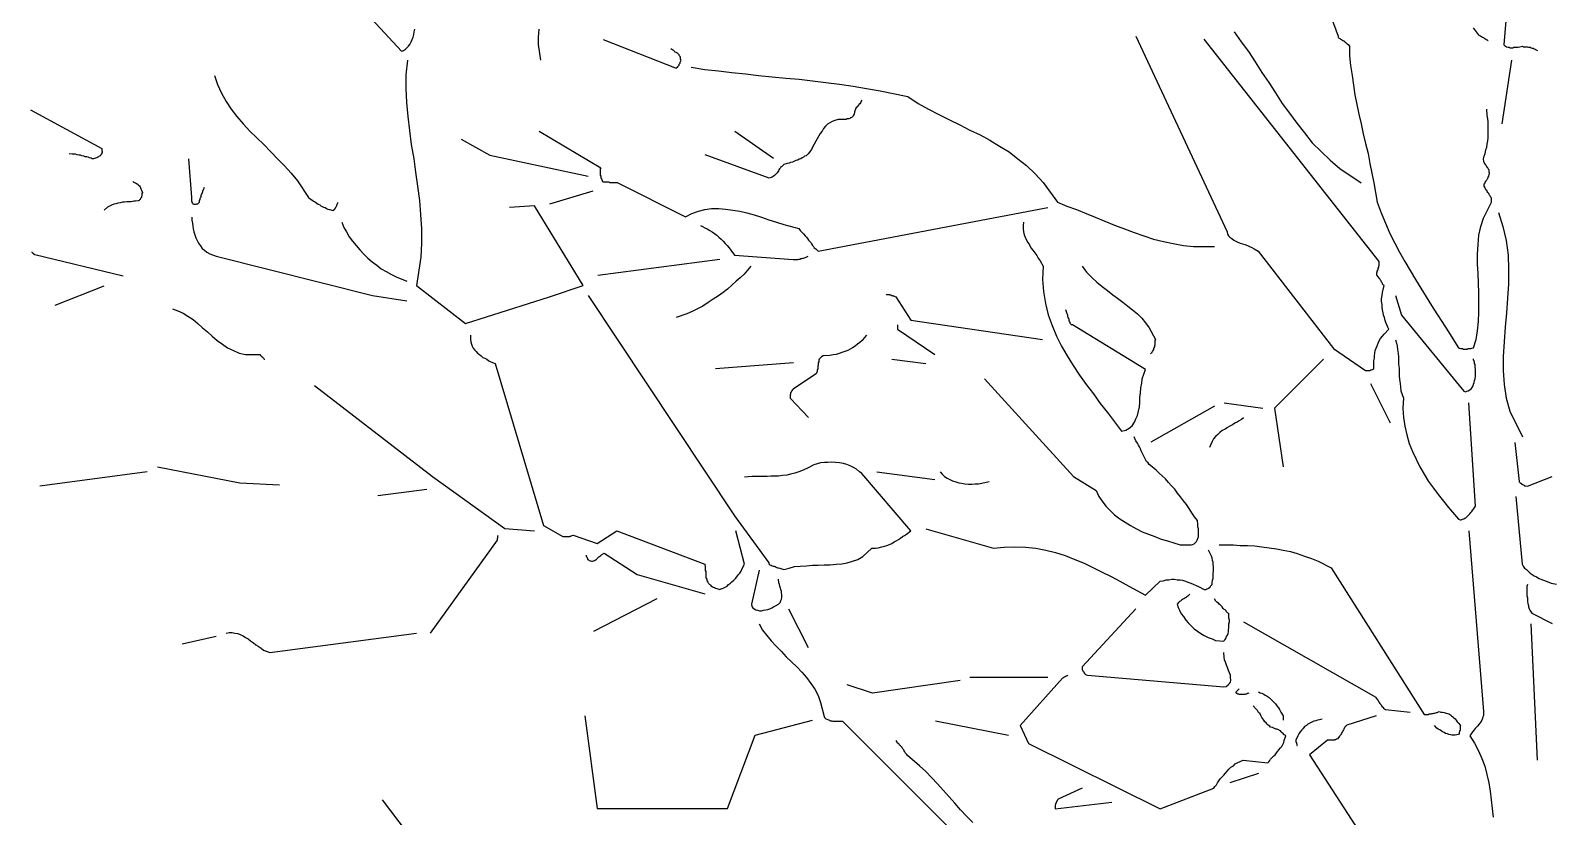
# Model space of a CAD drawing. Header units: metres. Extents: x -3.29 to 3.48, y 0 to 9.4.
# Drawn here: x -3.287 to -0.082, y 5.656 to 7.306 of the extents above; entities that cross this region are included whole.
import ezdxf

# ---------------------------------------------------------------- set-up
doc = ezdxf.new("R2010")
doc.units = ezdxf.units.M
doc.header["$LTSCALE"] = 0.2

msp = doc.modelspace()

# ---------------------------------------------------------------- linework, layer by layer
at = {"flags": 128}
for points in [[(-0.1627, 7.6334), (-0.1932, 7.2773), (-0.1922, 7.2753), (-0.1901, 7.2743), (-0.1891, 7.2733), (-0.1871, 7.2723), (-0.184, 7.2712), (-0.182, 7.2712), (-0.18, 7.2702), (-0.1769, 7.2702), (-0.1739, 7.2702), (-0.1718, 7.2712), (-0.1688, 7.2712), (-0.1657, 7.2712), (-0.1627, 7.2712), (-0.1596, 7.2723), (-0.1535, 7.2733), (-0.1525, 7.2723), (-0.1504, 7.2723), (-0.1484, 7.2723), (-0.1454, 7.2723), (-0.1433, 7.2723), (-0.1413, 7.2712), (-0.1393, 7.2712), (-0.1372, 7.2712), (-0.1352, 7.2702), (-0.1332, 7.2692), (-0.1311, 7.2692), (-0.1291, 7.2682), (-0.127, 7.2672), (-0.125, 7.2661), (-0.122, 7.2641)], [(-2.7835, 7.5612), (-2.5078, 7.2631), (-2.5037, 7.2641), (-2.4997, 7.2672), (-2.4966, 7.2702), (-2.4936, 7.2733), (-2.4905, 7.2773), (-2.4875, 7.2824), (-2.4854, 7.2875), (-2.4834, 7.2926), (-2.4824, 7.2977), (-2.4814, 7.3038), (-2.4803, 7.3089)], [(-0.6052, 7.4696), (-0.5411, 7.2946), (-0.5411, 7.2926), (-0.5401, 7.2916), (-0.5391, 7.2906), (-0.5371, 7.2895), (-0.5361, 7.2885), (-0.534, 7.2875), (-0.533, 7.2865), (-0.531, 7.2855), (-0.5289, 7.2845), (-0.5269, 7.2834), (-0.5259, 7.2814), (-0.5238, 7.2804), (-0.5218, 7.2784), (-0.5198, 7.2773), (-0.5167, 7.2733), (-0.5167, 7.2529), (-0.5147, 7.2326), (-0.5116, 7.2122), (-0.5086, 7.1919), (-0.5055, 7.1715), (-0.5015, 7.1512), (-0.4974, 7.1308), (-0.4923, 7.1105), (-0.4882, 7.0891), (-0.4831, 7.0688), (-0.4781, 7.0484), (-0.474, 7.0271), (-0.4699, 7.0067), (-0.4658, 6.9864), (-0.4587, 6.9457), (-0.4506, 6.9233), (-0.4414, 6.9019), (-0.4323, 6.8805), (-0.4221, 6.8602), (-0.4119, 6.8409), (-0.4007, 6.8215), (-0.3895, 6.8022), (-0.3784, 6.7839), (-0.3672, 6.7656), (-0.356, 6.7473), (-0.3448, 6.7289), (-0.3336, 6.7117), (-0.3214, 6.6933), (-0.3102, 6.676), (-0.2878, 6.6404), (-0.2868, 6.6394), (-0.2858, 6.6394), (-0.2837, 6.6384), (-0.2817, 6.6384), (-0.2797, 6.6384), (-0.2776, 6.6374), (-0.2756, 6.6374), (-0.2736, 6.6374), (-0.2715, 6.6374), (-0.2695, 6.6374), (-0.2675, 6.6384), (-0.2654, 6.6384), (-0.2624, 6.6384), (-0.2603, 6.6394), (-0.2563, 6.6404), (-0.2512, 6.6577), (-0.2481, 6.676), (-0.2461, 6.6954), (-0.2451, 6.7147), (-0.2451, 6.7351), (-0.2451, 6.7554), (-0.2461, 6.7758), (-0.2471, 6.7961), (-0.2481, 6.8164), (-0.2481, 6.8368), (-0.2471, 6.8571), (-0.2451, 6.8765), (-0.241, 6.8948), (-0.2359, 6.9121), (-0.2186, 6.9457), (-0.2186, 6.9477), (-0.2186, 6.9497), (-0.2186, 6.9518), (-0.2186, 6.9538), (-0.2196, 6.9558), (-0.2207, 6.9569), (-0.2217, 6.9589), (-0.2227, 6.9609), (-0.2237, 6.9619), (-0.2247, 6.964), (-0.2268, 6.966), (-0.2278, 6.968), (-0.2288, 6.9701), (-0.2308, 6.9721), (-0.2329, 6.9772), (-0.2339, 6.9792), (-0.2339, 6.9803), (-0.2339, 6.9823), (-0.2339, 6.9843), (-0.2329, 6.9853), (-0.2318, 6.9864), (-0.2318, 6.9884), (-0.2308, 6.9894), (-0.2298, 6.9914), (-0.2288, 6.9925), (-0.2278, 6.9945), (-0.2268, 6.9955), (-0.2257, 6.9986), (-0.2247, 7.0006), (-0.2227, 7.0067), (-0.2237, 7.0087), (-0.2237, 7.0108), (-0.2237, 7.0128), (-0.2247, 7.0148), (-0.2257, 7.0159), (-0.2268, 7.0179), (-0.2278, 7.0189), (-0.2288, 7.0209), (-0.2298, 7.022), (-0.2308, 7.024), (-0.2318, 7.025), (-0.2329, 7.0271), (-0.2339, 7.0291), (-0.2349, 7.0311), (-0.2359, 7.0372), (-0.2339, 7.0423), (-0.2318, 7.0484), (-0.2308, 7.0555), (-0.2288, 7.0616), (-0.2278, 7.0677), (-0.2268, 7.0749), (-0.2257, 7.081), (-0.2257, 7.0881), (-0.2257, 7.0942), (-0.2257, 7.1013), (-0.2257, 7.1074), (-0.2257, 7.1146), (-0.2268, 7.1207), (-0.2278, 7.1278), (-0.2288, 7.141)], [(-2.2199, 7.3089), (-2.2209, 7.2926), (-2.2209, 7.2773), (-2.2158, 7.2438)], [(-0.2573, 7.3119), (-0.2471, 7.2977), (-0.2451, 7.2967), (-0.243, 7.2957), (-0.241, 7.2946), (-0.24, 7.2936), (-0.2379, 7.2926), (-0.2359, 7.2916), (-0.2339, 7.2906), (-0.2329, 7.2895), (-0.2308, 7.2885), (-0.2298, 7.2875), (-0.2288, 7.2865), (-0.2278, 7.2865), (-0.2268, 7.2855), (-0.2257, 7.2855)], [(-2.0846, 7.2875), (-1.9309, 7.2275), (-1.9299, 7.2285), (-1.9289, 7.2295), (-1.9279, 7.2295), (-1.9279, 7.2305), (-1.9269, 7.2316), (-1.9258, 7.2326), (-1.9248, 7.2336), (-1.9248, 7.2356), (-1.9238, 7.2366), (-1.9228, 7.2377), (-1.9228, 7.2397), (-1.9208, 7.2438), (-1.9218, 7.2458), (-1.9218, 7.2478), (-1.9218, 7.2499), (-1.9228, 7.2519), (-1.9238, 7.2529), (-1.9248, 7.255), (-1.9258, 7.256), (-1.9279, 7.258), (-1.9289, 7.259), (-1.9309, 7.26), (-1.933, 7.2611), (-1.935, 7.2631), (-1.936, 7.2641), (-1.9381, 7.2651), (-1.9421, 7.2682)], [(-0.9654, 7.2946), (-0.7741, 6.8836), (-0.7731, 6.8785), (-0.7711, 6.8755), (-0.768, 6.8724), (-0.764, 6.8694), (-0.7599, 6.8663), (-0.7558, 6.8643), (-0.7517, 6.8622), (-0.7467, 6.8602), (-0.7416, 6.8582), (-0.7365, 6.8571), (-0.7314, 6.8551), (-0.7273, 6.8531), (-0.7222, 6.851), (-0.7172, 6.848), (-0.709, 6.8429), (-0.5503, 6.6384), (-0.4831, 6.5926), (-0.4821, 6.5926), (-0.4811, 6.5926), (-0.4801, 6.5926), (-0.4791, 6.5926), (-0.4781, 6.5926), (-0.476, 6.5926), (-0.475, 6.5926), (-0.474, 6.5926), (-0.472, 6.5936), (-0.4709, 6.5936), (-0.4689, 6.5946), (-0.4658, 6.5957), (-0.4658, 6.6008), (-0.4658, 6.6069), (-0.4658, 6.613), (-0.4648, 6.6181), (-0.4648, 6.6231), (-0.4638, 6.6292), (-0.4628, 6.6343), (-0.4608, 6.6394), (-0.4587, 6.6445), (-0.4567, 6.6496), (-0.4547, 6.6547), (-0.4516, 6.6598), (-0.4475, 6.6649), (-0.4445, 6.6689), (-0.4343, 6.6791), (-0.4363, 6.6832), (-0.4384, 6.6883), (-0.4404, 6.6933), (-0.4424, 6.6974), (-0.4435, 6.7035), (-0.4455, 6.7086), (-0.4465, 6.7137), (-0.4475, 6.7198), (-0.4486, 6.7249), (-0.4486, 6.731), (-0.4496, 6.7371), (-0.4496, 6.7432), (-0.4486, 6.7503), (-0.4475, 6.7564), (-0.4445, 6.7707), (-0.4455, 6.7717), (-0.4465, 6.7727), (-0.4475, 6.7737), (-0.4475, 6.7758), (-0.4486, 6.7768), (-0.4496, 6.7778), (-0.4506, 6.7798), (-0.4506, 6.7808), (-0.4516, 6.7819), (-0.4526, 6.7839), (-0.4536, 6.7849), (-0.4547, 6.7859), (-0.4557, 6.788), (-0.4567, 6.789), (-0.4587, 6.792), (-0.4597, 6.793), (-0.4597, 6.7941), (-0.4597, 6.7961), (-0.4597, 6.7981), (-0.4587, 6.7992), (-0.4587, 6.8012), (-0.4577, 6.8032), (-0.4567, 6.8053), (-0.4567, 6.8073), (-0.4557, 6.8093), (-0.4557, 6.8114), (-0.4547, 6.8134), (-0.4547, 6.8154), (-0.4547, 6.8175), (-0.4547, 6.8215), (-0.8219, 7.2885)], [(-0.7589, 7.3038), (-0.7446, 7.2824), (-0.7294, 7.2621), (-0.7151, 7.2407), (-0.7009, 7.2183), (-0.6866, 7.197), (-0.6724, 7.1756), (-0.6581, 7.1532), (-0.6429, 7.1329), (-0.6276, 7.1115), (-0.6113, 7.0912), (-0.5951, 7.0708), (-0.5767, 7.0525), (-0.5574, 7.0342), (-0.5371, 7.0169), (-0.4923, 6.9864)], [(-2.4956, 7.2438), (-2.4987, 7.2132), (-2.4987, 7.1848), (-2.4976, 7.1552), (-2.4946, 7.1257), (-2.4915, 7.0962), (-2.4875, 7.0667), (-2.4824, 7.0372), (-2.4783, 7.0087), (-2.4742, 6.9792), (-2.4702, 6.9497), (-2.4681, 6.9202), (-2.4661, 6.8897), (-2.4661, 6.8602), (-2.4671, 6.8307), (-2.4763, 6.7707), (-2.3735, 6.6913), (-2.1975, 6.7473), (-2.1263, 6.7707), (-2.229, 6.9385), (-2.2809, 6.9345)], [(-0.1769, 7.2438), (-0.1973, 7.1105)], [(-2.9005, 7.2122), (-2.8944, 7.1929), (-2.8863, 7.1746), (-2.8761, 7.1573), (-2.8659, 7.141), (-2.8537, 7.1257), (-2.8405, 7.1105), (-2.8263, 7.0952), (-2.812, 7.081), (-2.7968, 7.0667), (-2.7825, 7.0515), (-2.7683, 7.0372), (-2.754, 7.022), (-2.7398, 7.0067), (-2.7266, 6.9904), (-2.7032, 6.9558), (-2.7001, 6.9528), (-2.696, 6.9507), (-2.693, 6.9477), (-2.6889, 6.9457), (-2.6859, 6.9436), (-2.6828, 6.9416), (-2.6798, 6.9406), (-2.6777, 6.9385), (-2.6747, 6.9365), (-2.6716, 6.9355), (-2.6686, 6.9345), (-2.6655, 6.9324), (-2.6625, 6.9314), (-2.6594, 6.9304), (-2.6513, 6.9284), (-2.6503, 6.9294), (-2.6492, 6.9304), (-2.6492, 6.9314), (-2.6482, 6.9314), (-2.6472, 6.9324), (-2.6472, 6.9335), (-2.6462, 6.9345), (-2.6462, 6.9355), (-2.6452, 6.9365), (-2.6441, 6.9385), (-2.6441, 6.9396), (-2.6431, 6.9416), (-2.6411, 6.9457)], [(-1.8994, 7.2295), (-1.8709, 7.2244), (-1.8424, 7.2214), (-1.8139, 7.2183), (-1.7854, 7.2153), (-1.758, 7.2122), (-1.7295, 7.2092), (-1.701, 7.2061), (-1.6725, 7.2041), (-1.645, 7.201), (-1.6166, 7.197), (-1.5881, 7.1939), (-1.5596, 7.1898), (-1.5311, 7.1848), (-1.5026, 7.1797), (-1.4446, 7.1675), (-1.4232, 7.1532), (-1.4009, 7.141), (-1.3795, 7.1298), (-1.3571, 7.1186), (-1.3357, 7.1084), (-1.3144, 7.0973), (-1.293, 7.0871), (-1.2727, 7.0759), (-1.2523, 7.0637), (-1.232, 7.0515), (-1.2137, 7.0372), (-1.1953, 7.023), (-1.177, 7.0057), (-1.1607, 6.9874), (-1.1302, 6.9457), (-1.1109, 6.9375), (-1.0905, 6.9304), (-1.0702, 6.9223), (-1.0509, 6.9141), (-1.0305, 6.906), (-1.0102, 6.8978), (-0.9898, 6.8897), (-0.9695, 6.8826), (-0.9491, 6.8755), (-0.9288, 6.8683), (-0.9074, 6.8632), (-0.8871, 6.8592), (-0.8657, 6.8551), (-0.8443, 6.8531), (-0.8006, 6.8531)], [(-1.5413, 7.1603), (-1.5423, 7.1583), (-1.5433, 7.1563), (-1.5433, 7.1552), (-1.5443, 7.1542), (-1.5453, 7.1522), (-1.5474, 7.1512), (-1.5484, 7.1491), (-1.5494, 7.1481), (-1.5504, 7.1461), (-1.5525, 7.1451), (-1.5535, 7.143), (-1.5545, 7.141), (-1.5555, 7.139), (-1.5565, 7.1359), (-1.5575, 7.1308), (-1.5586, 7.1288), (-1.5596, 7.1268), (-1.5616, 7.1247), (-1.5626, 7.1237), (-1.5647, 7.1227), (-1.5667, 7.1217), (-1.5687, 7.1207), (-1.5718, 7.1207), (-1.5738, 7.1196), (-1.5769, 7.1196), (-1.5789, 7.1196), (-1.582, 7.1196), (-1.584, 7.1196), (-1.587, 7.1196), (-1.5911, 7.1196), (-1.5982, 7.1176), (-1.6033, 7.1156), (-1.6084, 7.1125), (-1.6135, 7.1095), (-1.6176, 7.1054), (-1.6216, 7.1003), (-1.6247, 7.0952), (-1.6288, 7.0901), (-1.6318, 7.085), (-1.6349, 7.0789), (-1.6379, 7.0739), (-1.641, 7.0677), (-1.644, 7.0627), (-1.6471, 7.0566), (-1.6542, 7.0474), (-1.6562, 7.0454), (-1.6583, 7.0433), (-1.6613, 7.0423), (-1.6634, 7.0403), (-1.6664, 7.0393), (-1.6695, 7.0372), (-1.6725, 7.0362), (-1.6756, 7.0342), (-1.6796, 7.0332), (-1.6827, 7.0321), (-1.6868, 7.0301), (-1.6908, 7.0291), (-1.6939, 7.0281), (-1.6979, 7.0271), (-1.7051, 7.025), (-1.7071, 7.023), (-1.7091, 7.0209), (-1.7112, 7.0199), (-1.7122, 7.0179), (-1.7142, 7.0159), (-1.7152, 7.0138), (-1.7163, 7.0118), (-1.7173, 7.0098), (-1.7193, 7.0077), (-1.7213, 7.0057), (-1.7224, 7.0037), (-1.7244, 7.0016), (-1.7275, 6.9996), (-1.7295, 6.9986), (-1.7356, 6.9965), (-1.8699, 7.0454)], [(-3.2872, 7.14), (-3.1376, 7.0586), (-3.1376, 7.0555), (-3.1376, 7.0545), (-3.1366, 7.0525), (-3.1366, 7.0505), (-3.1376, 7.0494), (-3.1376, 7.0474), (-3.1386, 7.0464), (-3.1396, 7.0443), (-3.1406, 7.0433), (-3.1427, 7.0423), (-3.1447, 7.0413), (-3.1457, 7.0403), (-3.1478, 7.0393), (-3.1508, 7.0382), (-3.1549, 7.0372), (-3.1579, 7.0372), (-3.16, 7.0382), (-3.163, 7.0393), (-3.1661, 7.0403), (-3.1691, 7.0413), (-3.1722, 7.0413), (-3.1752, 7.0423), (-3.1793, 7.0433), (-3.1824, 7.0443), (-3.1854, 7.0443), (-3.1895, 7.0454), (-3.1925, 7.0464), (-3.1966, 7.0464), (-3.1997, 7.0464), (-3.2058, 7.0474)], [(-2.2189, 7.0952), (-2.0897, 7.0179), (-2.0907, 7.0159), (-2.0907, 7.0148), (-2.0907, 7.0128), (-2.0907, 7.0118), (-2.0907, 7.0098), (-2.0907, 7.0077), (-2.0907, 7.0067), (-2.0907, 7.0047), (-2.0907, 7.0026), (-2.0897, 7.0006), (-2.0897, 6.9986), (-2.0897, 6.9975), (-2.0886, 6.9955), (-2.0876, 6.9935), (-2.0856, 6.9894), (-2.0846, 6.9884), (-2.0835, 6.9884), (-2.0815, 6.9884), (-2.0805, 6.9884), (-2.0785, 6.9884), (-2.0764, 6.9884), (-2.0744, 6.9884), (-2.0724, 6.9884), (-2.0703, 6.9874), (-2.0683, 6.9874), (-2.0663, 6.9874), (-2.0642, 6.9874), (-2.0612, 6.9874), (-2.0591, 6.9874), (-2.0551, 6.9874), (-1.9116, 6.9151), (-1.8984, 6.9223), (-1.8841, 6.9273), (-1.8709, 6.9304), (-1.8567, 6.9324), (-1.8414, 6.9324), (-1.8272, 6.9314), (-1.8119, 6.9294), (-1.7977, 6.9273), (-1.7824, 6.9233), (-1.7671, 6.9192), (-1.7519, 6.9141), (-1.7366, 6.909), (-1.7203, 6.9039), (-1.7051, 6.8989), (-1.6735, 6.8907), (-1.6705, 6.8866), (-1.6664, 6.8826), (-1.6634, 6.8795), (-1.6603, 6.8755), (-1.6572, 6.8724), (-1.6552, 6.8694), (-1.6532, 6.8663), (-1.6501, 6.8632), (-1.6481, 6.8612), (-1.6471, 6.8582), (-1.645, 6.8551), (-1.643, 6.8531), (-1.641, 6.85), (-1.6379, 6.848), (-1.6328, 6.8429), (-1.1506, 6.9345)], [(-1.8078, 7.0952), (-1.7264, 7.0382)], [(-2.3827, 7.0779), (-2.3226, 7.0443), (-2.1161, 7.0006)], [(-2.9555, 7.0372), (-2.9494, 6.9558), (-2.9494, 6.9528), (-2.9494, 6.9507), (-2.9494, 6.9487), (-2.9484, 6.9467), (-2.9484, 6.9457), (-2.9473, 6.9436), (-2.9463, 6.9426), (-2.9453, 6.9426), (-2.9443, 6.9416), (-2.9422, 6.9416), (-2.9412, 6.9416), (-2.9392, 6.9416), (-2.9382, 6.9426), (-2.9361, 6.9426), (-2.9321, 6.9457), (-2.9321, 6.9467), (-2.9321, 6.9477), (-2.9321, 6.9497), (-2.9311, 6.9518), (-2.9311, 6.9538), (-2.93, 6.9548), (-2.929, 6.9569), (-2.929, 6.9599), (-2.928, 6.9619), (-2.927, 6.964), (-2.926, 6.966), (-2.925, 6.968), (-2.925, 6.9701), (-2.9239, 6.9721), (-2.9219, 6.9772)], [(-3.0725, 6.9894), (-3.0715, 6.9884), (-3.0704, 6.9884), (-3.0694, 6.9874), (-3.0674, 6.9864), (-3.0664, 6.9864), (-3.0643, 6.9853), (-3.0633, 6.9843), (-3.0613, 6.9833), (-3.0603, 6.9813), (-3.0582, 6.9803), (-3.0572, 6.9782), (-3.0562, 6.9762), (-3.0552, 6.9741), (-3.0542, 6.9711), (-3.0521, 6.966), (-3.0531, 6.964), (-3.0531, 6.963), (-3.0531, 6.9619), (-3.0531, 6.9599), (-3.0531, 6.9589), (-3.0542, 6.9579), (-3.0542, 6.9569), (-3.0542, 6.9558), (-3.0552, 6.9548), (-3.0562, 6.9538), (-3.0562, 6.9528), (-3.0572, 6.9518), (-3.0582, 6.9507), (-3.0593, 6.9497), (-3.0613, 6.9487), (-3.0664, 6.9477), (-3.0704, 6.9477), (-3.0755, 6.9467), (-3.0796, 6.9467), (-3.0847, 6.9467), (-3.0898, 6.9457), (-3.0938, 6.9457), (-3.0989, 6.9446), (-3.104, 6.9436), (-3.1081, 6.9426), (-3.1122, 6.9416), (-3.1172, 6.9396), (-3.1213, 6.9375), (-3.1254, 6.9355), (-3.1325, 6.9294)], [(-2.1059, 6.9691), (-2.1975, 6.9416)], [(-0.2044, 6.9243), (-0.1952, 6.8948), (-0.1881, 6.8653), (-0.184, 6.8348), (-0.183, 6.8053), (-0.183, 6.7747), (-0.185, 6.7442), (-0.1871, 6.7137), (-0.1901, 6.6832), (-0.1922, 6.6526), (-0.1942, 6.6221), (-0.1942, 6.5926), (-0.1922, 6.5631), (-0.1881, 6.5346), (-0.18, 6.5072), (-0.1535, 6.4532)], [(-2.9484, 6.9141), (-2.9484, 6.908), (-2.9473, 6.9019), (-2.9463, 6.8958), (-2.9453, 6.8897), (-2.9443, 6.8836), (-2.9422, 6.8775), (-2.9402, 6.8714), (-2.9372, 6.8653), (-2.9341, 6.8602), (-2.93, 6.8541), (-2.927, 6.849), (-2.9219, 6.8449), (-2.9168, 6.8409), (-2.9107, 6.8378), (-2.8975, 6.8327), (-2.5689, 6.7503), (-2.4966, 6.7391)], [(-2.633, 6.9039), (-2.6289, 6.8928), (-2.6238, 6.8836), (-2.6177, 6.8734), (-2.6106, 6.8643), (-2.6034, 6.8551), (-2.5953, 6.846), (-2.5872, 6.8368), (-2.579, 6.8287), (-2.5699, 6.8205), (-2.5597, 6.8134), (-2.5505, 6.8063), (-2.5404, 6.8002), (-2.5292, 6.7941), (-2.519, 6.789), (-2.4966, 6.7798)], [(-1.8801, 6.8968), (-1.876, 6.8948), (-1.8709, 6.8917), (-1.8658, 6.8897), (-1.8607, 6.8866), (-1.8556, 6.8836), (-1.8506, 6.8805), (-1.8455, 6.8765), (-1.8414, 6.8724), (-1.8363, 6.8683), (-1.8322, 6.8643), (-1.8282, 6.8592), (-1.8241, 6.8551), (-1.82, 6.85), (-1.816, 6.8449), (-1.8088, 6.8348), (-1.6857, 6.8256), (-1.6847, 6.8256), (-1.6837, 6.8256), (-1.6817, 6.8256), (-1.6796, 6.8256), (-1.6776, 6.8256), (-1.6756, 6.8256), (-1.6735, 6.8266), (-1.6715, 6.8266), (-1.6695, 6.8276), (-1.6674, 6.8276), (-1.6654, 6.8287), (-1.6634, 6.8287), (-1.6603, 6.8297), (-1.6583, 6.8307), (-1.6542, 6.8327)], [(-1.2014, 6.9039), (-1.2025, 6.8968), (-1.2025, 6.8897), (-1.2014, 6.8836), (-1.2004, 6.8775), (-1.1984, 6.8724), (-1.1953, 6.8663), (-1.1923, 6.8612), (-1.1892, 6.8561), (-1.1862, 6.85), (-1.1821, 6.8449), (-1.178, 6.8398), (-1.174, 6.8337), (-1.1709, 6.8287), (-1.1669, 6.8226), (-1.1607, 6.8114), (-1.1618, 6.7839), (-1.1597, 6.7585), (-1.1557, 6.733), (-1.1496, 6.7096), (-1.1414, 6.6872), (-1.1323, 6.6649), (-1.1221, 6.6435), (-1.1099, 6.6231), (-1.0977, 6.6028), (-1.0844, 6.5824), (-1.0702, 6.5631), (-1.0549, 6.5438), (-1.0407, 6.5234), (-1.0254, 6.5041), (-0.9959, 6.4654), (-0.9868, 6.4675), (-0.9796, 6.4715), (-0.9735, 6.4766), (-0.9685, 6.4838), (-0.9654, 6.4909), (-0.9624, 6.498), (-0.9603, 6.5072), (-0.9583, 6.5163), (-0.9573, 6.5255), (-0.9573, 6.5356), (-0.9562, 6.5458), (-0.9552, 6.556), (-0.9532, 6.5662), (-0.9522, 6.5753), (-0.9451, 6.5946), (-1.0987, 6.6883), (-1.1007, 6.6883), (-1.1017, 6.6893), (-1.1028, 6.6903), (-1.1038, 6.6923), (-1.1038, 6.6933), (-1.1048, 6.6954), (-1.1058, 6.6974), (-1.1058, 6.6994), (-1.1068, 6.7015), (-1.1078, 6.7035), (-1.1089, 6.7066), (-1.1089, 6.7086), (-1.1099, 6.7117), (-1.1109, 6.7137), (-1.1129, 6.7198)], [(-3.2841, 6.8419), (-3.2841, 6.8409), (-3.2831, 6.8398), (-3.2821, 6.8388), (-3.2811, 6.8388), (-3.2811, 6.8378), (-3.28, 6.8368), (-3.279, 6.8358), (-3.278, 6.8358), (-3.0928, 6.791)], [(-1.8394, 6.8256), (-2.0958, 6.792)], [(-1.7743, 6.8114), (-1.7814, 6.8032), (-1.7885, 6.7951), (-1.7966, 6.7869), (-1.8048, 6.7798), (-1.8139, 6.7717), (-1.8231, 6.7635), (-1.8322, 6.7564), (-1.8424, 6.7493), (-1.8536, 6.7422), (-1.8638, 6.7351), (-1.875, 6.7279), (-1.8862, 6.7218), (-1.8974, 6.7167), (-1.9086, 6.7117), (-1.9309, 6.7035)], [(-1.0783, 6.8114), (-1.0692, 6.7992), (-1.058, 6.788), (-1.0478, 6.7778), (-1.0366, 6.7686), (-1.0254, 6.7605), (-1.0142, 6.7513), (-1.0041, 6.7442), (-0.9929, 6.7361), (-0.9827, 6.7279), (-0.9725, 6.7198), (-0.9624, 6.7117), (-0.9532, 6.7025), (-0.9451, 6.6923), (-0.9379, 6.6821), (-0.9247, 6.6577), (-0.9257, 6.6557), (-0.9257, 6.6537), (-0.9257, 6.6516), (-0.9257, 6.6486), (-0.9257, 6.6465), (-0.9267, 6.6445), (-0.9267, 6.6425), (-0.9278, 6.6404), (-0.9288, 6.6384), (-0.9288, 6.6364), (-0.9298, 6.6343), (-0.9308, 6.6323), (-0.9318, 6.6313), (-0.9328, 6.6292), (-0.9349, 6.6272)], [(-3.1335, 6.7696), (-3.2363, 6.7289)], [(-2.1161, 6.7503), (-1.8088, 6.2874), (-1.7366, 6.1887), (-1.7366, 6.1867), (-1.7356, 6.1856), (-1.7346, 6.1846), (-1.7325, 6.1836), (-1.7315, 6.1836), (-1.7295, 6.1826), (-1.7275, 6.1816), (-1.7254, 6.1816), (-1.7234, 6.1806), (-1.7213, 6.1795), (-1.7183, 6.1785), (-1.7163, 6.1785), (-1.7132, 6.1775), (-1.7112, 6.1765), (-1.7051, 6.1745), (-1.6939, 6.1775), (-1.6827, 6.1806), (-1.6705, 6.1816), (-1.6572, 6.1826), (-1.645, 6.1836), (-1.6328, 6.1836), (-1.6206, 6.1846), (-1.6074, 6.1846), (-1.5952, 6.1856), (-1.583, 6.1867), (-1.5718, 6.1887), (-1.5606, 6.1918), (-1.5494, 6.1958), (-1.5392, 6.2019), (-1.5199, 6.2192), (-1.5128, 6.2192), (-1.5067, 6.2202), (-1.4995, 6.2223), (-1.4934, 6.2233), (-1.4884, 6.2253), (-1.4833, 6.2274), (-1.4782, 6.2294), (-1.4731, 6.2324), (-1.469, 6.2345), (-1.4639, 6.2375), (-1.4599, 6.2406), (-1.4558, 6.2436), (-1.4517, 6.2457), (-1.4477, 6.2487), (-1.4385, 6.2558), (-1.5413, 6.3759), (-1.5463, 6.38), (-1.5525, 6.3851), (-1.5586, 6.3891), (-1.5657, 6.3922), (-1.5728, 6.3952), (-1.5799, 6.3973), (-1.5881, 6.3983), (-1.5962, 6.3993), (-1.6043, 6.4003), (-1.6125, 6.3993), (-1.6196, 6.3993), (-1.6277, 6.3983), (-1.6349, 6.3963), (-1.642, 6.3942), (-1.6542, 6.3881), (-1.6644, 6.383), (-1.6735, 6.38), (-1.6817, 6.3769), (-1.6908, 6.3749), (-1.699, 6.3729), (-1.7081, 6.3718), (-1.7163, 6.3708), (-1.7244, 6.3708), (-1.7325, 6.3708), (-1.7397, 6.3698), (-1.7478, 6.3698), (-1.7559, 6.3698), (-1.7641, 6.3698), (-1.7722, 6.3698), (-1.7875, 6.3688)], [(-1.4904, 6.7534), (-1.4894, 6.7523), (-1.4884, 6.7523), (-1.4873, 6.7523), (-1.4863, 6.7523), (-1.4853, 6.7523), (-1.4833, 6.7523), (-1.4823, 6.7513), (-1.4812, 6.7513), (-1.4802, 6.7513), (-1.4782, 6.7503), (-1.4772, 6.7503), (-1.4761, 6.7493), (-1.4741, 6.7493), (-1.4731, 6.7483), (-1.47, 6.7473), (-1.4385, 6.6984), (-1.1618, 6.6577)], [(-0.4201, 6.7503), (-0.4079, 6.7086), (-0.2766, 6.5489), (-0.2736, 6.5478), (-0.2705, 6.5489), (-0.2675, 6.5499), (-0.2644, 6.5519), (-0.2613, 6.554), (-0.2593, 6.557), (-0.2573, 6.5601), (-0.2563, 6.5641), (-0.2552, 6.5672), (-0.2542, 6.5712), (-0.2532, 6.5753), (-0.2522, 6.5804), (-0.2522, 6.5845), (-0.2522, 6.5875), (-0.2522, 6.5957), (-0.2532, 6.5977), (-0.2532, 6.5997), (-0.2532, 6.6018), (-0.2532, 6.6028), (-0.2532, 6.6048), (-0.2542, 6.6069), (-0.2542, 6.6089), (-0.2542, 6.6099), (-0.2552, 6.6119), (-0.2552, 6.613), (-0.2563, 6.614), (-0.2563, 6.615), (-0.2563, 6.616), (-0.2563, 6.617)], [(-2.9891, 6.7218), (-2.9779, 6.7178), (-2.9667, 6.7127), (-2.9565, 6.7066), (-2.9453, 6.6994), (-2.9361, 6.6913), (-2.926, 6.6821), (-2.9158, 6.674), (-2.9056, 6.6649), (-2.8954, 6.6557), (-2.8843, 6.6476), (-2.8731, 6.6404), (-2.8609, 6.6343), (-2.8486, 6.6292), (-2.8354, 6.6262), (-2.8049, 6.6262), (-2.8049, 6.6252), (-2.8039, 6.6242), (-2.8029, 6.6231), (-2.8018, 6.6221), (-2.8008, 6.6211), (-2.7998, 6.6211), (-2.7998, 6.6201), (-2.7988, 6.6191), (-2.7978, 6.6181), (-2.7968, 6.617), (-2.7957, 6.616), (-2.7947, 6.616)], [(-2.3633, 6.6669), (-2.3633, 6.6659), (-2.3633, 6.6649), (-2.3633, 6.6638), (-2.3633, 6.6628), (-2.3633, 6.6618), (-2.3633, 6.6608), (-2.3633, 6.6598), (-2.3633, 6.6587), (-2.3633, 6.6577), (-2.3623, 6.6526), (-2.3613, 6.6476), (-2.3593, 6.6435), (-2.3572, 6.6394), (-2.3542, 6.6353), (-2.3511, 6.6323), (-2.3481, 6.6292), (-2.344, 6.6262), (-2.341, 6.6231), (-2.3369, 6.6201), (-2.3328, 6.6181), (-2.3287, 6.616), (-2.3247, 6.613), (-2.3206, 6.6109), (-2.3114, 6.6069), (-2.2097, 6.267), (-2.169, 6.2436), (-2.168, 6.2436), (-2.167, 6.2436), (-2.166, 6.2436), (-2.1639, 6.2436), (-2.1629, 6.2436), (-2.1619, 6.2436), (-2.1599, 6.2436), (-2.1588, 6.2436), (-2.1578, 6.2436), (-2.1558, 6.2436), (-2.1548, 6.2436), (-2.1537, 6.2447), (-2.1517, 6.2447), (-2.1507, 6.2457), (-2.1476, 6.2467), (-2.0968, 6.2294), (-2.0561, 6.2558), (-1.8709, 6.1856), (-1.8709, 6.1836), (-1.8699, 6.1826), (-1.8699, 6.1806), (-1.8699, 6.1785), (-1.8699, 6.1765), (-1.8699, 6.1745), (-1.8699, 6.1724), (-1.8689, 6.1704), (-1.8689, 6.1684), (-1.8689, 6.1663), (-1.8689, 6.1643), (-1.8689, 6.1622), (-1.8689, 6.1592), (-1.8689, 6.1572), (-1.8668, 6.1541), (-1.8668, 6.1521), (-1.8658, 6.15), (-1.8648, 6.148), (-1.8638, 6.147), (-1.8628, 6.145), (-1.8617, 6.1439), (-1.8607, 6.1429), (-1.8587, 6.1419), (-1.8577, 6.1399), (-1.8556, 6.1388), (-1.8536, 6.1378), (-1.8506, 6.1368), (-1.8485, 6.1358), (-1.8455, 6.1348), (-1.8394, 6.1327), (-1.8363, 6.1338), (-1.8322, 6.1358), (-1.8282, 6.1378), (-1.8241, 6.1399), (-1.8211, 6.1429), (-1.817, 6.146), (-1.8139, 6.149), (-1.8099, 6.1521), (-1.8068, 6.1561), (-1.8038, 6.1592), (-1.8007, 6.1633), (-1.7977, 6.1673), (-1.7946, 6.1714), (-1.7926, 6.1765), (-1.7875, 6.1856), (-1.8058, 6.2558)], [(-1.5311, 6.6669), (-1.5362, 6.6608), (-1.5402, 6.6557), (-1.5453, 6.6516), (-1.5504, 6.6476), (-1.5555, 6.6435), (-1.5606, 6.6404), (-1.5657, 6.6374), (-1.5708, 6.6343), (-1.5769, 6.6323), (-1.583, 6.6303), (-1.5891, 6.6282), (-1.5952, 6.6262), (-1.6013, 6.6252), (-1.6084, 6.6242), (-1.6227, 6.6231), (-1.6257, 6.6211), (-1.6277, 6.6191), (-1.6288, 6.6181), (-1.6308, 6.616), (-1.6318, 6.614), (-1.6318, 6.6109), (-1.6328, 6.6089), (-1.6328, 6.6069), (-1.6328, 6.6038), (-1.6338, 6.6018), (-1.6338, 6.5987), (-1.6338, 6.5957), (-1.6349, 6.5936), (-1.6349, 6.5906), (-1.6369, 6.5855), (-1.6847, 6.554), (-1.6857, 6.5529), (-1.6868, 6.5529), (-1.6868, 6.5519), (-1.6878, 6.5509), (-1.6878, 6.5499), (-1.6888, 6.5489), (-1.6898, 6.5478), (-1.6898, 6.5468), (-1.6908, 6.5458), (-1.6908, 6.5438), (-1.6908, 6.5428), (-1.6918, 6.5407), (-1.6918, 6.5397), (-1.6918, 6.5377), (-1.6918, 6.5346), (-1.6532, 6.4939)], [(-1.466, 6.6883), (-1.466, 6.6872), (-1.466, 6.6862), (-1.466, 6.6852), (-1.466, 6.6842), (-1.466, 6.6832), (-1.466, 6.6821), (-1.466, 6.6811), (-1.466, 6.6801), (-1.466, 6.6791), (-1.3876, 6.6262)], [(-0.4201, 6.6567), (-0.418, 6.6496), (-0.417, 6.6435), (-0.416, 6.6364), (-0.415, 6.6282), (-0.414, 6.6211), (-0.414, 6.614), (-0.414, 6.6058), (-0.4129, 6.5977), (-0.4129, 6.5896), (-0.4129, 6.5814), (-0.4119, 6.5733), (-0.4109, 6.5651), (-0.4099, 6.558), (-0.4089, 6.5499), (-0.4038, 6.5346), (-0.4048, 6.5133), (-0.4038, 6.4939), (-0.4007, 6.4756), (-0.3967, 6.4573), (-0.3916, 6.439), (-0.3845, 6.4227), (-0.3773, 6.4064), (-0.3692, 6.3901), (-0.36, 6.3749), (-0.3509, 6.3596), (-0.3407, 6.3454), (-0.3305, 6.3322), (-0.3193, 6.3179), (-0.3092, 6.3047), (-0.2878, 6.2803), (-0.2847, 6.2792), (-0.2827, 6.2792), (-0.2797, 6.2803), (-0.2766, 6.2813), (-0.2746, 6.2823), (-0.2725, 6.2833), (-0.2705, 6.2854), (-0.2685, 6.2874), (-0.2664, 6.2894), (-0.2644, 6.2915), (-0.2624, 6.2945), (-0.2603, 6.2965), (-0.2583, 6.2996), (-0.2563, 6.3016), (-0.2522, 6.3077), (-0.2664, 6.5244)], [(-1.6847, 6.6089), (-1.8485, 6.5957)], [(-1.4782, 6.616), (-1.407, 6.6069)], [(-0.5717, 6.616), (-0.6744, 6.5133), (-0.6561, 6.3901)], [(-1.2839, 6.5753), (-1.0966, 6.3698), (-1.0488, 6.3403), (-1.0437, 6.3281), (-1.0366, 6.3179), (-1.0285, 6.3077), (-1.0193, 6.2986), (-1.0102, 6.2894), (-0.999, 6.2813), (-0.9878, 6.2742), (-0.9766, 6.267), (-0.9644, 6.2599), (-0.9522, 6.2538), (-0.9389, 6.2487), (-0.9257, 6.2436), (-0.9125, 6.2386), (-0.8993, 6.2345), (-0.8728, 6.2263), (-0.8718, 6.2263), (-0.8698, 6.2263), (-0.8677, 6.2263), (-0.8667, 6.2263), (-0.8647, 6.2263), (-0.8637, 6.2263), (-0.8616, 6.2263), (-0.8606, 6.2263), (-0.8586, 6.2263), (-0.8576, 6.2263), (-0.8565, 6.2263), (-0.8555, 6.2263), (-0.8545, 6.2263), (-0.8535, 6.2263), (-0.8494, 6.2263), (-0.8464, 6.2274), (-0.8433, 6.2284), (-0.8403, 6.2314), (-0.8382, 6.2335), (-0.8372, 6.2365), (-0.8352, 6.2396), (-0.8342, 6.2436), (-0.8342, 6.2477), (-0.8342, 6.2518), (-0.8342, 6.2558), (-0.8342, 6.2599), (-0.8352, 6.264), (-0.8352, 6.2691), (-0.8362, 6.2772), (-0.8423, 6.2854), (-0.8484, 6.2935), (-0.8535, 6.3027), (-0.8596, 6.3108), (-0.8657, 6.3189), (-0.8718, 6.3271), (-0.8779, 6.3352), (-0.884, 6.3433), (-0.8911, 6.3505), (-0.8972, 6.3576), (-0.9033, 6.3647), (-0.9094, 6.3708), (-0.9166, 6.3769), (-0.9227, 6.383), (-0.9349, 6.3932), (-0.9379, 6.3952), (-0.94, 6.3983), (-0.943, 6.4013), (-0.9451, 6.4054), (-0.9471, 6.4085), (-0.9491, 6.4125), (-0.9512, 6.4166), (-0.9522, 6.4197), (-0.9542, 6.4237), (-0.9562, 6.4278), (-0.9583, 6.4319), (-0.9603, 6.4359), (-0.9624, 6.44), (-0.9654, 6.4451), (-0.9695, 6.4532)], [(-2.6909, 6.5611), (-2.4427, 6.3698), (-2.2911, 6.2609), (-2.229, 6.2558)], [(-0.473, 6.5651), (-0.4313, 6.4827)], [(-0.8006, 6.5173), (-0.9339, 6.442)], [(-0.7802, 6.5244), (-0.6988, 6.5133)], [(-0.7395, 6.4929), (-0.7436, 6.4899), (-0.7487, 6.4868), (-0.7528, 6.4838), (-0.7578, 6.4817), (-0.7629, 6.4787), (-0.768, 6.4756), (-0.7731, 6.4726), (-0.7782, 6.4695), (-0.7843, 6.4665), (-0.7894, 6.4624), (-0.7935, 6.4583), (-0.7985, 6.4542), (-0.8026, 6.4492), (-0.8057, 6.4431), (-0.8108, 6.4308)], [(-0.1698, 6.441), (-0.1606, 6.3596), (-0.1606, 6.3586), (-0.1596, 6.3576), (-0.1586, 6.3566), (-0.1576, 6.3556), (-0.1566, 6.3556), (-0.1566, 6.3545), (-0.1555, 6.3545), (-0.1545, 6.3535), (-0.1525, 6.3525), (-0.1515, 6.3525), (-0.1504, 6.3515), (-0.1494, 6.3505), (-0.1474, 6.3505), (-0.1433, 6.3495), (-0.0914, 6.3698)], [(-3.042, 6.38), (-3.2678, 6.3495)], [(-3.0206, 6.3901), (-2.8476, 6.3566), (-2.7642, 6.3525)], [(-1.5097, 6.38), (-1.3876, 6.3637)], [(-1.3764, 6.38), (-1.3724, 6.3749), (-1.3673, 6.3698), (-1.3622, 6.3667), (-1.3561, 6.3637), (-1.351, 6.3606), (-1.3439, 6.3586), (-1.3378, 6.3566), (-1.3317, 6.3556), (-1.3246, 6.3545), (-1.3174, 6.3535), (-1.3103, 6.3535), (-1.3032, 6.3545), (-1.2961, 6.3545), (-1.2889, 6.3556), (-1.2737, 6.3596)], [(-2.4549, 6.3423), (-2.5577, 6.3291)], [(-0.1677, 6.3281), (-0.1545, 6.1856), (-0.1525, 6.1816), (-0.1494, 6.1775), (-0.1454, 6.1745), (-0.1413, 6.1704), (-0.1372, 6.1673), (-0.1332, 6.1643), (-0.1291, 6.1612), (-0.124, 6.1592), (-0.1189, 6.1561), (-0.1148, 6.1541), (-0.1098, 6.1521), (-0.1036, 6.15), (-0.0986, 6.148), (-0.0935, 6.146), (-0.0823, 6.1439)], [(-1.407, 6.2599), (-1.2645, 6.2192), (-1.2421, 6.2213), (-1.2198, 6.2223), (-1.1974, 6.2213), (-1.176, 6.2192), (-1.1546, 6.2152), (-1.1343, 6.2101), (-1.1139, 6.204), (-1.0936, 6.1958), (-1.0743, 6.1877), (-1.0549, 6.1785), (-1.0366, 6.1694), (-1.0173, 6.1602), (-0.999, 6.15), (-0.9807, 6.1399), (-0.9451, 6.1205), (-0.9145, 6.15), (-0.9084, 6.1511), (-0.9023, 6.1531), (-0.8962, 6.1531), (-0.8901, 6.1541), (-0.885, 6.1541), (-0.8789, 6.1531), (-0.8728, 6.1531), (-0.8677, 6.1521), (-0.8616, 6.15), (-0.8565, 6.148), (-0.8504, 6.146), (-0.8453, 6.1439), (-0.8392, 6.1409), (-0.8342, 6.1388), (-0.8219, 6.1327), (-0.8209, 6.1327), (-0.8199, 6.1327), (-0.8189, 6.1327), (-0.8179, 6.1327), (-0.8169, 6.1338), (-0.8158, 6.1338), (-0.8138, 6.1348), (-0.8128, 6.1358), (-0.8118, 6.1358), (-0.8108, 6.1368), (-0.8097, 6.1378), (-0.8087, 6.1388), (-0.8087, 6.1399), (-0.8077, 6.1409), (-0.8057, 6.1429), (-0.8057, 6.147), (-0.8047, 6.1521), (-0.8036, 6.1561), (-0.8036, 6.1612), (-0.8036, 6.1663), (-0.8026, 6.1714), (-0.8026, 6.1755), (-0.8026, 6.1806), (-0.8036, 6.1846), (-0.8036, 6.1897), (-0.8047, 6.1938), (-0.8057, 6.1989), (-0.8067, 6.2029), (-0.8087, 6.207), (-0.8128, 6.2152)], [(-0.2664, 6.2558), (-0.2359, 5.8764), (-0.2359, 5.8723), (-0.2359, 5.8682), (-0.2369, 5.8652), (-0.2379, 5.8621), (-0.239, 5.858), (-0.241, 5.855), (-0.243, 5.8519), (-0.2451, 5.8489), (-0.2481, 5.8458), (-0.2502, 5.8438), (-0.2532, 5.8407), (-0.2552, 5.8377), (-0.2583, 5.8346), (-0.2603, 5.8316), (-0.2644, 5.8255), (-0.2542, 5.8102), (-0.2461, 5.7939), (-0.239, 5.7777), (-0.2329, 5.7614), (-0.2288, 5.7441), (-0.2247, 5.7268), (-0.2217, 5.7095), (-0.2196, 5.6912), (-0.2176, 5.6729), (-0.2156, 5.6546)], [(-2.3053, 6.2457), (-2.3064, 6.2447), (-2.3064, 6.2436), (-2.3064, 6.2426), (-2.3064, 6.2416), (-2.3064, 6.2406), (-2.3074, 6.2396), (-2.3074, 6.2386), (-2.3074, 6.2375), (-2.3074, 6.2365), (-2.4478, 6.0412)], [(-0.7904, 6.2263), (-0.7762, 6.2263), (-0.7609, 6.2263), (-0.7467, 6.2253), (-0.7314, 6.2253), (-0.7161, 6.2243), (-0.7009, 6.2223), (-0.6856, 6.2202), (-0.6704, 6.2182), (-0.6561, 6.2152), (-0.6408, 6.2121), (-0.6266, 6.208), (-0.6113, 6.2029), (-0.5971, 6.1979), (-0.5829, 6.1918), (-0.5554, 6.1785), (-0.36, 5.8702), (-0.359, 5.8702), (-0.358, 5.8702), (-0.356, 5.8702), (-0.3539, 5.8702), (-0.3519, 5.8702), (-0.3499, 5.8713), (-0.3478, 5.8713), (-0.3458, 5.8713), (-0.3438, 5.8723), (-0.3417, 5.8723), (-0.3397, 5.8733), (-0.3377, 5.8733), (-0.3346, 5.8743), (-0.3326, 5.8743), (-0.3285, 5.8764), (-0.3254, 5.8753), (-0.3214, 5.8753), (-0.3183, 5.8743), (-0.3143, 5.8733), (-0.3112, 5.8723), (-0.3081, 5.8713), (-0.3051, 5.8692), (-0.3031, 5.8672), (-0.3, 5.8652), (-0.298, 5.8631), (-0.2949, 5.8611), (-0.2929, 5.858), (-0.2909, 5.855), (-0.2888, 5.853), (-0.2837, 5.8468), (-0.2847, 5.8458), (-0.2847, 5.8448), (-0.2847, 5.8438), (-0.2847, 5.8428), (-0.2847, 5.8407), (-0.2847, 5.8397), (-0.2847, 5.8387), (-0.2847, 5.8367), (-0.2858, 5.8357), (-0.2858, 5.8336), (-0.2868, 5.8326), (-0.2868, 5.8306), (-0.2878, 5.8285), (-0.2919, 5.8275), (-0.2949, 5.8265), (-0.298, 5.8265), (-0.302, 5.8265), (-0.3051, 5.8275), (-0.3081, 5.8285), (-0.3112, 5.8296), (-0.3153, 5.8306), (-0.3183, 5.8326), (-0.3214, 5.8336), (-0.3244, 5.8357), (-0.3275, 5.8377), (-0.3305, 5.8397), (-0.3336, 5.8418), (-0.3387, 5.8468)], [(-2.1202, 6.205), (-2.1202, 6.204), (-2.1202, 6.2029), (-2.1202, 6.2019), (-2.1192, 6.2019), (-2.1192, 6.2009), (-2.1181, 6.1999), (-2.1181, 6.1989), (-2.1181, 6.1979), (-2.1171, 6.1979), (-2.1171, 6.1968), (-2.1171, 6.1958), (-2.1161, 6.1958), (-2.1141, 6.1938), (-2.111, 6.1928), (-2.109, 6.1918), (-2.1069, 6.1918), (-2.1049, 6.1928), (-2.1029, 6.1938), (-2.1008, 6.1948), (-2.0988, 6.1958), (-2.0978, 6.1968), (-2.0958, 6.1989), (-2.0937, 6.2009), (-2.0917, 6.2029), (-2.0897, 6.204), (-2.0876, 6.206), (-2.0825, 6.209), (-2.0133, 6.1643), (-1.8709, 6.1236)], [(-1.757, 6.1734), (-1.7732, 6.1022), (-1.7722, 6.0971), (-1.7702, 6.0941), (-1.7671, 6.092), (-1.7641, 6.09), (-1.76, 6.089), (-1.7559, 6.088), (-1.7519, 6.088), (-1.7478, 6.089), (-1.7427, 6.09), (-1.7386, 6.091), (-1.7346, 6.092), (-1.7305, 6.0941), (-1.7264, 6.0961), (-1.7224, 6.0981), (-1.7163, 6.1022), (-1.7142, 6.1043), (-1.7122, 6.1063), (-1.7112, 6.1093), (-1.7102, 6.1124), (-1.7091, 6.1154), (-1.7091, 6.1185), (-1.7091, 6.1215), (-1.7102, 6.1256), (-1.7102, 6.1287), (-1.7112, 6.1327), (-1.7122, 6.1358), (-1.7132, 6.1399), (-1.7142, 6.1429), (-1.7152, 6.147), (-1.7163, 6.1541)], [(-0.8525, 6.1226), (-0.8545, 6.1205), (-0.8555, 6.1195), (-0.8565, 6.1185), (-0.8586, 6.1175), (-0.8596, 6.1165), (-0.8616, 6.1154), (-0.8626, 6.1144), (-0.8647, 6.1134), (-0.8667, 6.1124), (-0.8677, 6.1114), (-0.8698, 6.1104), (-0.8718, 6.1083), (-0.8738, 6.1073), (-0.8759, 6.1053), (-0.8789, 6.1022), (-0.8769, 6.0951), (-0.8738, 6.089), (-0.8708, 6.0819), (-0.8657, 6.0758), (-0.8606, 6.0686), (-0.8555, 6.0625), (-0.8494, 6.0564), (-0.8433, 6.0503), (-0.8362, 6.0452), (-0.8291, 6.0402), (-0.8219, 6.0361), (-0.8138, 6.032), (-0.8057, 6.029), (-0.7985, 6.0259), (-0.7812, 6.0239), (-0.7802, 6.0259), (-0.7782, 6.0279), (-0.7762, 6.031), (-0.7751, 6.0341), (-0.7731, 6.0371), (-0.7721, 6.0402), (-0.7711, 6.0442), (-0.7711, 6.0483), (-0.7701, 6.0524), (-0.7701, 6.0564), (-0.7701, 6.0605), (-0.769, 6.0646), (-0.769, 6.0686), (-0.7701, 6.0727), (-0.7701, 6.0819), (-0.7721, 6.0829), (-0.7731, 6.0839), (-0.7751, 6.0859), (-0.7762, 6.088), (-0.7782, 6.09), (-0.7802, 6.091), (-0.7823, 6.0931), (-0.7843, 6.0961), (-0.7863, 6.0981), (-0.7884, 6.1002), (-0.7904, 6.1022), (-0.7924, 6.1043), (-0.7955, 6.1063), (-0.7975, 6.1083), (-0.8006, 6.1134)], [(-0.1433, 6.1429), (-0.1443, 6.1388), (-0.1443, 6.1348), (-0.1443, 6.1307), (-0.1443, 6.1277), (-0.1443, 6.1236), (-0.1443, 6.1195), (-0.1433, 6.1154), (-0.1433, 6.1114), (-0.1433, 6.1073), (-0.1423, 6.1032), (-0.1413, 6.0992), (-0.1413, 6.0961), (-0.1393, 6.092), (-0.1382, 6.089), (-0.1342, 6.0829), (-0.0914, 6.0615)], [(-1.9716, 6.1134), (-2.1049, 6.0442)], [(-1.6949, 6.092), (-1.6542, 6.0107)], [(-0.9654, 6.092), (-1.0783, 5.97), (-1.0783, 5.9679), (-1.0783, 5.9669), (-1.0783, 5.9659), (-1.0783, 5.9638), (-1.0773, 5.9628), (-1.0773, 5.9618), (-1.0763, 5.9608), (-1.0753, 5.9598), (-1.0743, 5.9577), (-1.0743, 5.9567), (-1.0732, 5.9557), (-1.0722, 5.9547), (-1.0712, 5.9547), (-1.0702, 5.9537), (-1.0671, 5.9527), (-0.7812, 5.9282), (-0.7762, 5.9293), (-0.7721, 5.9323), (-0.769, 5.9354), (-0.767, 5.9384), (-0.766, 5.9425), (-0.767, 5.9476), (-0.767, 5.9527), (-0.769, 5.9577), (-0.7711, 5.9628), (-0.7731, 5.9689), (-0.7751, 5.974), (-0.7772, 5.9801), (-0.7792, 5.9852), (-0.7802, 5.9903), (-0.7812, 6.0005)], [(-1.757, 6.0605), (-1.7498, 6.0473), (-1.7407, 6.0361), (-1.7315, 6.0249), (-1.7213, 6.0137), (-1.7102, 6.0025), (-1.7, 5.9913), (-1.6888, 5.9811), (-1.6776, 5.97), (-1.6674, 5.9588), (-1.6572, 5.9476), (-1.6481, 5.9354), (-1.64, 5.9232), (-1.6328, 5.9099), (-1.6277, 5.8957), (-1.6206, 5.8662), (-1.6196, 5.8641), (-1.6176, 5.8621), (-1.6166, 5.8611), (-1.6145, 5.8601), (-1.6115, 5.8591), (-1.6094, 5.858), (-1.6074, 5.857), (-1.6043, 5.857), (-1.6023, 5.856), (-1.5993, 5.856), (-1.5962, 5.856), (-1.5932, 5.856), (-1.5911, 5.856), (-1.5881, 5.856), (-1.582, 5.856), (-1.2839, 5.5579)], [(-0.7395, 6.0646), (-0.4618, 5.9069), (-0.4608, 5.9048), (-0.4597, 5.9038), (-0.4587, 5.9018), (-0.4577, 5.9008), (-0.4567, 5.8987), (-0.4557, 5.8977), (-0.4547, 5.8957), (-0.4536, 5.8936), (-0.4526, 5.8926), (-0.4506, 5.8906), (-0.4496, 5.8886), (-0.4486, 5.8865), (-0.4465, 5.8855), (-0.4455, 5.8835), (-0.4414, 5.8804), (-0.3895, 5.8753)], [(-0.1362, 6.0605), (-0.123, 5.7746)], [(-2.8975, 6.0341), (-2.9687, 6.0178)], [(-2.8761, 6.0412), (-2.87, 6.0422), (-2.8639, 6.0422), (-2.8578, 6.0412), (-2.8517, 6.0402), (-2.8466, 6.0381), (-2.8405, 6.0351), (-2.8354, 6.032), (-2.8303, 6.029), (-2.8252, 6.0249), (-2.8191, 6.0208), (-2.8141, 6.0168), (-2.809, 6.0137), (-2.8029, 6.0096), (-2.7978, 6.0056), (-2.7845, 6.0005), (-2.4763, 6.0412)], [(-1.3347, 5.9415), (-1.5189, 5.915), (-1.5718, 5.9323)], [(-1.3144, 5.9486), (-1.1506, 5.9486)], [(-1.1089, 5.9527), (-1.1099, 5.9516), (-1.1109, 5.9516), (-1.1119, 5.9506), (-1.1129, 5.9506), (-1.1139, 5.9496), (-1.115, 5.9496), (-1.116, 5.9486), (-1.117, 5.9476), (-1.118, 5.9476), (-1.119, 5.9466), (-1.1201, 5.9466), (-1.2086, 5.8468), (-1.1913, 5.8092), (-0.9145, 5.6718), (-0.8016, 5.7156), (-0.7996, 5.7187), (-0.7965, 5.7227), (-0.7945, 5.7268), (-0.7914, 5.7309), (-0.7884, 5.7349), (-0.7843, 5.739), (-0.7812, 5.7431), (-0.7772, 5.7471), (-0.7741, 5.7512), (-0.7701, 5.7553), (-0.766, 5.7593), (-0.7609, 5.7624), (-0.7568, 5.7665), (-0.7517, 5.7695), (-0.7406, 5.7746), (-0.6887, 5.7685), (-0.6866, 5.7705), (-0.6846, 5.7736), (-0.6826, 5.7766), (-0.6795, 5.7797), (-0.6765, 5.7827), (-0.6734, 5.7858), (-0.6704, 5.7899), (-0.6673, 5.7929), (-0.6653, 5.796), (-0.6622, 5.8), (-0.6592, 5.8031), (-0.6571, 5.8072), (-0.6551, 5.8112), (-0.6541, 5.8153), (-0.651, 5.8255), (-0.6531, 5.8265), (-0.6541, 5.8275), (-0.6551, 5.8285), (-0.6561, 5.8306), (-0.6581, 5.8316), (-0.6592, 5.8326), (-0.6602, 5.8336), (-0.6622, 5.8357), (-0.6642, 5.8367), (-0.6653, 5.8377), (-0.6673, 5.8387), (-0.6693, 5.8397), (-0.6714, 5.8397), (-0.6744, 5.8407), (-0.6785, 5.8428), (-0.6826, 5.8438), (-0.6846, 5.8458), (-0.6876, 5.8479), (-0.6897, 5.8499), (-0.6917, 5.853), (-0.6948, 5.855), (-0.6968, 5.858), (-0.6988, 5.8611), (-0.7009, 5.8641), (-0.7029, 5.8682), (-0.7049, 5.8713), (-0.708, 5.8743), (-0.71, 5.8784), (-0.7131, 5.8814), (-0.7192, 5.8886)], [(-0.7283, 5.915), (-0.7304, 5.914), (-0.7314, 5.914), (-0.7334, 5.913), (-0.7344, 5.913), (-0.7365, 5.912), (-0.7385, 5.912), (-0.7406, 5.912), (-0.7426, 5.912), (-0.7446, 5.912), (-0.7456, 5.912), (-0.7477, 5.912), (-0.7497, 5.913), (-0.7517, 5.913), (-0.7538, 5.914), (-0.7558, 5.917), (-0.7548, 5.9181), (-0.7538, 5.9191), (-0.7528, 5.9201), (-0.7517, 5.9211), (-0.7507, 5.9221), (-0.7497, 5.9232), (-0.7487, 5.9242)], [(-0.708, 5.9181), (-0.7049, 5.916), (-0.7009, 5.915), (-0.6968, 5.913), (-0.6938, 5.9109), (-0.6897, 5.9089), (-0.6856, 5.9059), (-0.6826, 5.9028), (-0.6795, 5.8998), (-0.6754, 5.8957), (-0.6724, 5.8926), (-0.6693, 5.8886), (-0.6663, 5.8845), (-0.6642, 5.8804), (-0.6612, 5.8753), (-0.6561, 5.8672), (-0.6561, 5.8662), (-0.6561, 5.8652), (-0.6561, 5.8641), (-0.6561, 5.8631), (-0.6561, 5.8621), (-0.6561, 5.8611), (-0.6561, 5.8601), (-0.6561, 5.8591), (-0.6561, 5.858)], [(-2.1232, 5.8672), (-2.0968, 5.6729), (-1.8231, 5.6729), (-1.7651, 5.8265), (-1.645, 5.858)], [(-0.4608, 5.8672), (-0.5228, 5.8479), (-0.5249, 5.8458), (-0.5259, 5.8448), (-0.5269, 5.8428), (-0.5279, 5.8418), (-0.5289, 5.8397), (-0.5299, 5.8377), (-0.531, 5.8357), (-0.532, 5.8346), (-0.533, 5.8326), (-0.534, 5.8306), (-0.535, 5.8285), (-0.5361, 5.8265), (-0.5381, 5.8245), (-0.5391, 5.8224), (-0.5422, 5.8194), (-0.5442, 5.8184), (-0.5452, 5.8184), (-0.5462, 5.8173), (-0.5483, 5.8173), (-0.5493, 5.8163), (-0.5503, 5.8163), (-0.5523, 5.8163), (-0.5533, 5.8163), (-0.5544, 5.8163), (-0.5564, 5.8163), (-0.5574, 5.8163), (-0.5584, 5.8163), (-0.5605, 5.8163), (-0.5615, 5.8163), (-0.5635, 5.8163), (-0.6012, 5.7858), (-0.4811, 5.6006)], [(-1.3866, 5.857), (-1.233, 5.8265)], [(-0.5747, 5.8601), (-0.5798, 5.8591), (-0.5839, 5.858), (-0.5879, 5.857), (-0.592, 5.856), (-0.5961, 5.854), (-0.6001, 5.8519), (-0.6042, 5.8499), (-0.6073, 5.8468), (-0.6113, 5.8448), (-0.6144, 5.8407), (-0.6174, 5.8377), (-0.6205, 5.8336), (-0.6235, 5.8296), (-0.6256, 5.8255), (-0.6297, 5.8163), (-0.6297, 5.8153), (-0.6297, 5.8143), (-0.6297, 5.8133), (-0.6297, 5.8123), (-0.6286, 5.8112), (-0.6286, 5.8102), (-0.6286, 5.8092), (-0.6276, 5.8082), (-0.6276, 5.8072), (-0.6276, 5.8061), (-0.6276, 5.8051), (-0.6266, 5.8051)], [(-1.3083, 5.6434), (-1.3215, 5.6566), (-1.3337, 5.6698), (-1.3459, 5.6841), (-1.3581, 5.6973), (-1.3703, 5.7115), (-1.3825, 5.7248), (-1.3948, 5.738), (-1.407, 5.7502), (-1.4202, 5.7624), (-1.4456, 5.7838), (-1.4477, 5.7868), (-1.4497, 5.7889), (-1.4507, 5.7919), (-1.4527, 5.795), (-1.4538, 5.797), (-1.4558, 5.799), (-1.4568, 5.8011), (-1.4589, 5.8031), (-1.4599, 5.8041), (-1.4619, 5.8061), (-1.4629, 5.8082), (-1.4639, 5.8092), (-1.466, 5.8102), (-1.467, 5.8123), (-1.469, 5.8153)], [(-0.708, 5.7461), (-0.768, 5.7268)], [(-1.0783, 5.7156), (-1.1292, 5.6922), (-1.1302, 5.6912), (-1.1302, 5.6902), (-1.1312, 5.6891), (-1.1323, 5.6881), (-1.1323, 5.6861), (-1.1333, 5.6851), (-1.1333, 5.6841), (-1.1343, 5.683), (-1.1343, 5.681), (-1.1353, 5.68), (-1.1353, 5.678), (-1.1353, 5.6769), (-1.1353, 5.6749), (-1.1353, 5.6718), (-1.0163, 5.6861)], [(-2.5485, 5.6912), (-2.463, 5.5782), (-2.4244, 5.5589), (-2.2199, 5.3636), (-2.2168, 5.3626), (-2.2138, 5.3615), (-2.2097, 5.3615), (-2.2056, 5.3615), (-2.2016, 5.3615), (-2.1975, 5.3615), (-2.1934, 5.3626), (-2.1894, 5.3626), (-2.1853, 5.3636), (-2.1812, 5.3646), (-2.1782, 5.3656), (-2.1741, 5.3666), (-2.171, 5.3687), (-2.168, 5.3697), (-2.1619, 5.3737), (-2.1812, 5.4246)]]:
    msp.add_lwpolyline(points, dxfattribs=at)

doc.saveas('drawing.dxf')
